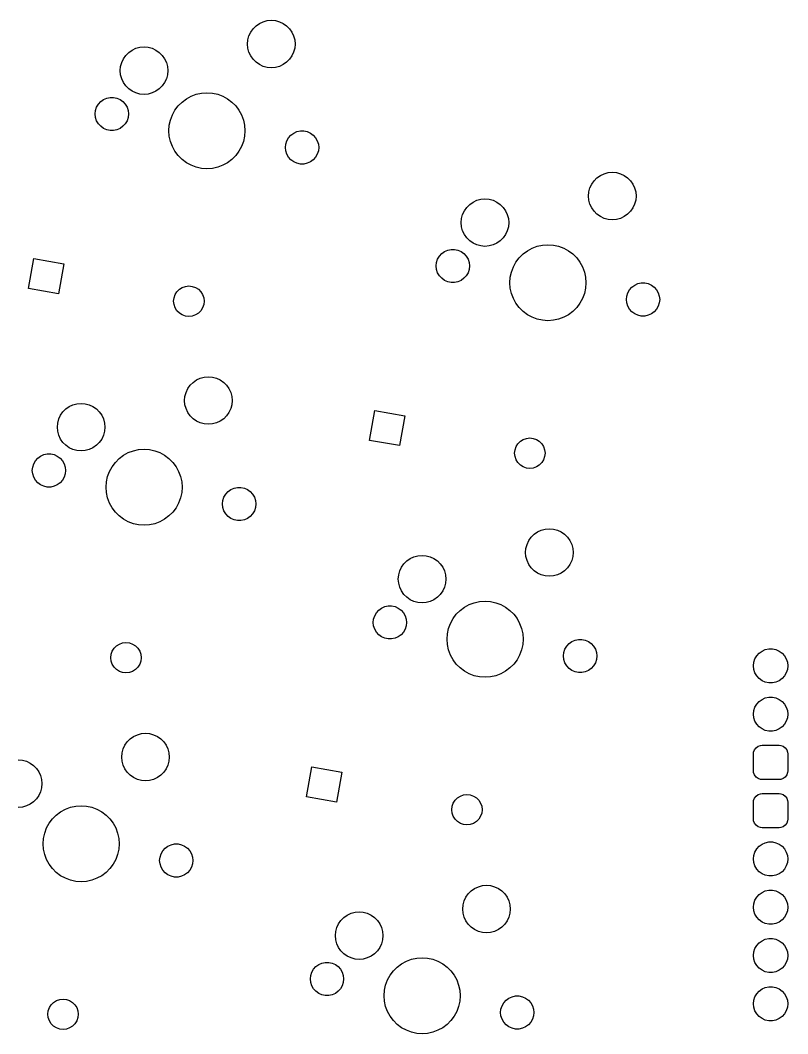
# Model space of a CAD drawing. Extents: x 71 to 343, y -193 to -92.
# Drawn here: x 159.9 to 200.3, y -157.8 to -104.5 of the extents above; entities that cross this region are included whole.
import ezdxf

# ---------------------------------------------------------------- set-up
doc = ezdxf.new("R2010")
doc.units = 0
doc.layers.add('BLACK', color=7, linetype='CONTINUOUS')

msp = doc.modelspace()

# ---------------------------------------------------------------- linework, layer by layer
at = {"layer": 'BLACK', "linetype": 'CONTINUOUS'}
for p, q in [((172.7, -104.532), (172.911, -104.475)), ((172.911, -104.475), (173.128, -104.456)), ((173.128, -104.456), (173.345, -104.475)), ((173.345, -104.475), (173.556, -104.532)), ((172.045, -105.081), (172.17, -104.903)), ((172.17, -104.903), (172.324, -104.749)), ((172.324, -104.749), (172.503, -104.624)), ((172.503, -104.624), (172.7, -104.532)), ((173.556, -104.532), (173.753, -104.624)), ((173.753, -104.624), (173.931, -104.749)), ((173.931, -104.749), (174.086, -104.903)), ((174.086, -104.903), (174.211, -105.081)), ((171.878, -105.706), (171.897, -105.489)), ((171.897, -105.489), (171.953, -105.279)), ((171.953, -105.279), (172.045, -105.081)), ((174.211, -105.081), (174.303, -105.279)), ((174.303, -105.279), (174.359, -105.489)), ((174.359, -105.489), (174.378, -105.706)), ((165.63, -106.147), (165.808, -106.022)), ((165.808, -106.022), (166.006, -105.93)), ((166.006, -105.93), (166.216, -105.874)), ((166.216, -105.874), (166.433, -105.855)), ((166.433, -105.855), (166.65, -105.874)), ((166.65, -105.874), (166.861, -105.93)), ((166.861, -105.93), (167.058, -106.022)), ((167.058, -106.022), (167.237, -106.147)), ((171.897, -105.923), (171.878, -105.706)), ((171.953, -106.134), (171.897, -105.923)), ((174.359, -105.923), (174.303, -106.134)), ((174.378, -105.706), (174.359, -105.923)), ((165.259, -106.678), (165.351, -106.48)), ((165.351, -106.48), (165.476, -106.302)), ((165.476, -106.302), (165.63, -106.147)), ((167.237, -106.147), (167.391, -106.302)), ((167.391, -106.302), (167.516, -106.48)), ((167.516, -106.48), (167.608, -106.678)), ((172.045, -106.331), (171.953, -106.134)), ((172.17, -106.51), (172.045, -106.331)), ((172.324, -106.664), (172.17, -106.51)), ((174.086, -106.51), (173.931, -106.664)), ((174.211, -106.331), (174.086, -106.51)), ((174.303, -106.134), (174.211, -106.331)), ((165.183, -107.105), (165.202, -106.888)), ((165.202, -107.322), (165.183, -107.105)), ((165.202, -106.888), (165.259, -106.678)), ((167.608, -106.678), (167.664, -106.888)), ((167.664, -106.888), (167.683, -107.105)), ((167.683, -107.105), (167.664, -107.322)), ((172.503, -106.789), (172.324, -106.664)), ((172.7, -106.881), (172.503, -106.789)), ((172.911, -106.937), (172.7, -106.881)), ((173.128, -106.956), (172.911, -106.937)), ((173.345, -106.937), (173.128, -106.956)), ((173.556, -106.881), (173.345, -106.937)), ((173.753, -106.789), (173.556, -106.881)), ((173.931, -106.664), (173.753, -106.789)), ((165.259, -107.533), (165.202, -107.322)), ((165.351, -107.73), (165.259, -107.533)), ((167.608, -107.533), (167.516, -107.73)), ((167.664, -107.322), (167.608, -107.533)), ((165.476, -107.909), (165.351, -107.73)), ((165.63, -108.063), (165.476, -107.909)), ((165.808, -108.188), (165.63, -108.063)), ((166.006, -108.28), (165.808, -108.188)), ((167.058, -108.188), (166.861, -108.28)), ((167.237, -108.063), (167.058, -108.188)), ((167.391, -107.909), (167.237, -108.063)), ((167.516, -107.73), (167.391, -107.909)), ((164.034, -108.872), (164.156, -108.736)), ((164.156, -108.736), (164.304, -108.628)), ((164.304, -108.628), (164.471, -108.554)), ((164.471, -108.554), (164.65, -108.516)), ((164.65, -108.516), (164.833, -108.516)), ((164.833, -108.516), (165.012, -108.554)), ((165.012, -108.554), (165.179, -108.628)), ((165.179, -108.628), (165.327, -108.736)), ((165.327, -108.736), (165.45, -108.872)), ((166.216, -108.336), (166.006, -108.28)), ((166.433, -108.355), (166.216, -108.336)), ((166.65, -108.336), (166.433, -108.355)), ((166.861, -108.28), (166.65, -108.336)), ((168.233, -108.958), (168.435, -108.757)), ((168.435, -108.757), (168.663, -108.586)), ((168.663, -108.586), (168.914, -108.449)), ((168.914, -108.449), (169.181, -108.349)), ((169.181, -108.349), (169.46, -108.288)), ((169.46, -108.288), (169.744, -108.268)), ((169.744, -108.268), (170.029, -108.288)), ((170.029, -108.288), (170.308, -108.349)), ((170.308, -108.349), (170.575, -108.449)), ((170.575, -108.449), (170.826, -108.586)), ((170.826, -108.586), (171.054, -108.757)), ((171.054, -108.757), (171.256, -108.958)), ((163.867, -109.386), (163.886, -109.204)), ((163.886, -109.204), (163.942, -109.03)), ((163.942, -109.03), (164.034, -108.872)), ((165.45, -108.872), (165.541, -109.03)), ((165.541, -109.03), (165.597, -109.204)), ((165.597, -109.204), (165.617, -109.386)), ((167.925, -109.437), (168.062, -109.187)), ((168.062, -109.187), (168.233, -108.958)), ((171.256, -108.958), (171.427, -109.187)), ((171.427, -109.187), (171.564, -109.437)), ((163.886, -109.568), (163.867, -109.386)), ((163.942, -109.742), (163.886, -109.568)), ((164.034, -109.9), (163.942, -109.742)), ((165.541, -109.742), (165.45, -109.9)), ((165.597, -109.568), (165.541, -109.742)), ((165.617, -109.386), (165.597, -109.568)), ((167.765, -109.983), (167.825, -109.705)), ((167.825, -109.705), (167.925, -109.437)), ((171.564, -109.437), (171.663, -109.705)), ((171.663, -109.705), (171.724, -109.983)), ((164.156, -110.036), (164.034, -109.9)), ((164.304, -110.144), (164.156, -110.036)), ((164.471, -110.218), (164.304, -110.144)), ((164.65, -110.256), (164.471, -110.218)), ((164.833, -110.256), (164.65, -110.256)), ((165.012, -110.218), (164.833, -110.256)), ((165.179, -110.144), (165.012, -110.218)), ((165.327, -110.036), (165.179, -110.144)), ((165.45, -109.9), (165.327, -110.036)), ((167.744, -110.268), (167.765, -109.983)), ((167.765, -110.553), (167.744, -110.268)), ((171.724, -109.983), (171.744, -110.268)), ((171.744, -110.268), (171.724, -110.553)), ((174.162, -110.5), (174.31, -110.392)), ((174.31, -110.392), (174.477, -110.318)), ((174.477, -110.318), (174.656, -110.28)), ((174.656, -110.28), (174.839, -110.28)), ((174.839, -110.28), (175.018, -110.318)), ((175.018, -110.318), (175.185, -110.392)), ((175.185, -110.392), (175.333, -110.5)), ((167.825, -110.832), (167.765, -110.553)), ((167.925, -111.099), (167.825, -110.832)), ((171.663, -110.832), (171.564, -111.099)), ((171.724, -110.553), (171.663, -110.832)), ((173.891, -110.968), (173.948, -110.794)), ((173.948, -110.794), (174.039, -110.636)), ((174.039, -110.636), (174.162, -110.5)), ((175.333, -110.5), (175.455, -110.636)), ((175.455, -110.636), (175.547, -110.794)), ((175.547, -110.794), (175.603, -110.968)), ((168.062, -111.349), (167.925, -111.099)), ((168.233, -111.578), (168.062, -111.349)), ((171.427, -111.349), (171.256, -111.578)), ((171.564, -111.099), (171.427, -111.349)), ((173.872, -111.15), (173.891, -110.968)), ((173.891, -111.332), (173.872, -111.15)), ((173.948, -111.506), (173.891, -111.332)), ((175.603, -111.332), (175.547, -111.506)), ((175.603, -110.968), (175.622, -111.15)), ((175.622, -111.15), (175.603, -111.332)), ((168.435, -111.78), (168.233, -111.578)), ((168.663, -111.951), (168.435, -111.78)), ((168.914, -112.087), (168.663, -111.951)), ((170.826, -111.951), (170.575, -112.087)), ((171.054, -111.78), (170.826, -111.951)), ((171.256, -111.578), (171.054, -111.78)), ((174.039, -111.664), (173.948, -111.506)), ((174.162, -111.8), (174.039, -111.664)), ((174.31, -111.908), (174.162, -111.8)), ((174.477, -111.982), (174.31, -111.908)), ((174.656, -112.02), (174.477, -111.982)), ((175.018, -111.982), (174.839, -112.02)), ((175.185, -111.908), (175.018, -111.982)), ((175.333, -111.8), (175.185, -111.908)), ((175.455, -111.664), (175.333, -111.8)), ((175.547, -111.506), (175.455, -111.664)), ((169.181, -112.187), (168.914, -112.087)), ((169.46, -112.248), (169.181, -112.187)), ((169.744, -112.268), (169.46, -112.248)), ((170.029, -112.248), (169.744, -112.268)), ((170.308, -112.187), (170.029, -112.248)), ((170.575, -112.087), (170.308, -112.187)), ((174.839, -112.02), (174.656, -112.02)), ((190.634, -112.53), (190.845, -112.473)), ((190.845, -112.473), (191.062, -112.454)), ((191.062, -112.454), (191.279, -112.473)), ((191.279, -112.473), (191.489, -112.53)), ((189.979, -113.079), (190.104, -112.901)), ((190.104, -112.901), (190.258, -112.747)), ((190.258, -112.747), (190.437, -112.622)), ((190.437, -112.622), (190.634, -112.53)), ((191.489, -112.53), (191.687, -112.622)), ((191.687, -112.622), (191.865, -112.747)), ((191.865, -112.747), (192.019, -112.901)), ((192.019, -112.901), (192.144, -113.079)), ((189.812, -113.704), (189.831, -113.487)), ((189.831, -113.487), (189.887, -113.277)), ((189.887, -113.277), (189.979, -113.079)), ((192.144, -113.079), (192.236, -113.277)), ((192.236, -113.277), (192.293, -113.487)), ((192.293, -113.487), (192.312, -113.704)), ((183.563, -114.146), (183.742, -114.021)), ((183.742, -114.021), (183.939, -113.929)), ((183.939, -113.929), (184.15, -113.872)), ((184.15, -113.872), (184.367, -113.853)), ((184.367, -113.853), (184.584, -113.872)), ((184.584, -113.872), (184.795, -113.929)), ((184.795, -113.929), (184.992, -114.021)), ((184.992, -114.021), (185.17, -114.146)), ((189.831, -113.921), (189.812, -113.704)), ((189.887, -114.132), (189.831, -113.921)), ((192.293, -113.921), (192.236, -114.132)), ((192.312, -113.704), (192.293, -113.921)), ((183.192, -114.676), (183.284, -114.478)), ((183.284, -114.478), (183.409, -114.3)), ((183.409, -114.3), (183.563, -114.146)), ((185.17, -114.146), (185.325, -114.3)), ((185.325, -114.3), (185.45, -114.478)), ((185.45, -114.478), (185.542, -114.676)), ((189.979, -114.329), (189.887, -114.132)), ((190.104, -114.508), (189.979, -114.329)), ((190.258, -114.662), (190.104, -114.508)), ((192.019, -114.508), (191.865, -114.662)), ((192.144, -114.329), (192.019, -114.508)), ((192.236, -114.132), (192.144, -114.329)), ((183.117, -115.103), (183.136, -114.886)), ((183.136, -115.32), (183.117, -115.103)), ((183.136, -114.886), (183.192, -114.676)), ((185.542, -114.676), (185.598, -114.886)), ((185.598, -114.886), (185.617, -115.103)), ((185.617, -115.103), (185.598, -115.32)), ((190.437, -114.787), (190.258, -114.662)), ((190.634, -114.879), (190.437, -114.787)), ((190.845, -114.935), (190.634, -114.879)), ((191.062, -114.954), (190.845, -114.935)), ((191.279, -114.935), (191.062, -114.954)), ((191.489, -114.879), (191.279, -114.935)), ((191.687, -114.787), (191.489, -114.879)), ((191.865, -114.662), (191.687, -114.787)), ((183.192, -115.531), (183.136, -115.32)), ((183.284, -115.728), (183.192, -115.531)), ((183.409, -115.907), (183.284, -115.728)), ((185.45, -115.728), (185.325, -115.907)), ((185.542, -115.531), (185.45, -115.728)), ((185.598, -115.32), (185.542, -115.531)), ((183.563, -116.061), (183.409, -115.907)), ((183.742, -116.186), (183.563, -116.061)), ((183.939, -116.278), (183.742, -116.186)), ((184.992, -116.186), (184.795, -116.278)), ((185.17, -116.061), (184.992, -116.186)), ((185.325, -115.907), (185.17, -116.061)), ((181.967, -116.87), (182.09, -116.734)), ((182.09, -116.734), (182.238, -116.626)), ((182.238, -116.626), (182.405, -116.552)), ((182.405, -116.552), (182.584, -116.514)), ((182.584, -116.514), (182.767, -116.514)), ((182.767, -116.514), (182.946, -116.552)), ((182.946, -116.552), (183.113, -116.626)), ((183.113, -116.626), (183.261, -116.734)), ((183.261, -116.734), (183.383, -116.87)), ((184.15, -116.334), (183.939, -116.278)), ((184.367, -116.353), (184.15, -116.334)), ((184.584, -116.334), (184.367, -116.353)), ((184.795, -116.278), (184.584, -116.334)), ((186.167, -116.956), (186.368, -116.755)), ((186.368, -116.755), (186.597, -116.584)), ((186.597, -116.584), (186.847, -116.447)), ((186.847, -116.447), (187.115, -116.347)), ((187.115, -116.347), (187.393, -116.287)), ((187.393, -116.287), (187.678, -116.266)), ((187.678, -116.266), (187.963, -116.287)), ((187.963, -116.287), (188.241, -116.347)), ((188.241, -116.347), (188.509, -116.447)), ((188.509, -116.447), (188.759, -116.584)), ((188.759, -116.584), (188.988, -116.755)), ((188.988, -116.755), (189.19, -116.956)), ((160.361, -118.565), (160.639, -116.989)), ((160.639, -116.989), (162.215, -117.267)), ((162.215, -117.267), (161.937, -118.843)), ((181.8, -117.384), (181.819, -117.202)), ((181.819, -117.202), (181.876, -117.028)), ((181.876, -117.028), (181.967, -116.87)), ((183.383, -116.87), (183.475, -117.028)), ((183.475, -117.028), (183.531, -117.202)), ((183.531, -117.202), (183.55, -117.384)), ((185.859, -117.435), (185.996, -117.185)), ((185.996, -117.185), (186.167, -116.956)), ((189.19, -116.956), (189.361, -117.185)), ((189.361, -117.185), (189.497, -117.435)), ((181.819, -117.566), (181.8, -117.384)), ((181.876, -117.74), (181.819, -117.566)), ((181.967, -117.898), (181.876, -117.74)), ((183.475, -117.74), (183.383, -117.898)), ((183.531, -117.566), (183.475, -117.74)), ((183.55, -117.384), (183.531, -117.566)), ((185.698, -117.982), (185.759, -117.703)), ((185.759, -117.703), (185.859, -117.435)), ((189.497, -117.435), (189.597, -117.703)), ((189.597, -117.703), (189.658, -117.982)), ((182.09, -118.034), (181.967, -117.898)), ((182.238, -118.142), (182.09, -118.034)), ((182.405, -118.216), (182.238, -118.142)), ((182.584, -118.254), (182.405, -118.216)), ((182.767, -118.254), (182.584, -118.254)), ((182.946, -118.216), (182.767, -118.254)), ((183.113, -118.142), (182.946, -118.216)), ((183.261, -118.034), (183.113, -118.142)), ((183.383, -117.898), (183.261, -118.034)), ((185.678, -118.266), (185.698, -117.982)), ((185.698, -118.551), (185.678, -118.266)), ((189.658, -117.982), (189.678, -118.266)), ((189.678, -118.266), (189.658, -118.551)), ((192.095, -118.498), (192.243, -118.391)), ((192.243, -118.391), (192.41, -118.316)), ((192.41, -118.316), (192.589, -118.278)), ((192.589, -118.278), (192.772, -118.278)), ((192.772, -118.278), (192.951, -118.316)), ((192.951, -118.316), (193.118, -118.391)), ((193.118, -118.391), (193.266, -118.498)), ((161.937, -118.843), (160.361, -118.565)), ((168.012, -119.061), (168.071, -118.892)), ((168.071, -118.892), (168.167, -118.74)), ((168.167, -118.74), (168.293, -118.614)), ((168.293, -118.614), (168.445, -118.518)), ((168.445, -118.518), (168.614, -118.459)), ((168.614, -118.459), (168.792, -118.439)), ((168.792, -118.439), (168.97, -118.459)), ((168.97, -118.459), (169.139, -118.518)), ((169.139, -118.518), (169.291, -118.614)), ((169.291, -118.614), (169.418, -118.74)), ((169.418, -118.74), (169.513, -118.892)), ((169.513, -118.892), (169.572, -119.061)), ((185.759, -118.83), (185.698, -118.551)), ((185.859, -119.097), (185.759, -118.83)), ((189.597, -118.83), (189.497, -119.097)), ((189.658, -118.551), (189.597, -118.83)), ((191.825, -118.966), (191.881, -118.792)), ((191.881, -118.792), (191.973, -118.634)), ((191.973, -118.634), (192.095, -118.498)), ((193.266, -118.498), (193.389, -118.634)), ((193.389, -118.634), (193.48, -118.792)), ((193.48, -118.792), (193.537, -118.966)), ((167.992, -119.239), (168.012, -119.061)), ((168.012, -119.417), (167.992, -119.239)), ((168.071, -119.586), (168.012, -119.417)), ((169.572, -119.417), (169.513, -119.586)), ((169.572, -119.061), (169.592, -119.239)), ((169.592, -119.239), (169.572, -119.417)), ((185.996, -119.347), (185.859, -119.097)), ((186.167, -119.576), (185.996, -119.347)), ((189.361, -119.347), (189.19, -119.576)), ((189.497, -119.097), (189.361, -119.347)), ((191.806, -119.148), (191.825, -118.966)), ((191.825, -119.33), (191.806, -119.148)), ((191.881, -119.504), (191.825, -119.33)), ((193.537, -119.33), (193.48, -119.504)), ((193.537, -118.966), (193.556, -119.148)), ((193.556, -119.148), (193.537, -119.33)), ((168.167, -119.738), (168.071, -119.586)), ((168.293, -119.864), (168.167, -119.738)), ((168.445, -119.96), (168.293, -119.864)), ((168.614, -120.019), (168.445, -119.96)), ((169.139, -119.96), (168.97, -120.019)), ((169.291, -119.864), (169.139, -119.96)), ((169.418, -119.738), (169.291, -119.864)), ((169.513, -119.586), (169.418, -119.738)), ((186.368, -119.778), (186.167, -119.576)), ((186.597, -119.949), (186.368, -119.778)), ((186.847, -120.085), (186.597, -119.949)), ((188.759, -119.949), (188.509, -120.085)), ((188.988, -119.778), (188.759, -119.949)), ((189.19, -119.576), (188.988, -119.778)), ((191.973, -119.663), (191.881, -119.504)), ((192.095, -119.799), (191.973, -119.663)), ((192.243, -119.906), (192.095, -119.799)), ((192.41, -119.98), (192.243, -119.906)), ((192.589, -120.019), (192.41, -119.98)), ((192.951, -119.98), (192.772, -120.019)), ((193.118, -119.906), (192.951, -119.98)), ((193.266, -119.799), (193.118, -119.906)), ((193.389, -119.663), (193.266, -119.799)), ((193.48, -119.504), (193.389, -119.663)), ((168.792, -120.039), (168.614, -120.019)), ((168.97, -120.019), (168.792, -120.039)), ((187.115, -120.185), (186.847, -120.085)), ((187.393, -120.246), (187.115, -120.185)), ((187.678, -120.266), (187.393, -120.246)), ((187.963, -120.246), (187.678, -120.266)), ((188.241, -120.185), (187.963, -120.246)), ((188.509, -120.085), (188.241, -120.185)), ((192.772, -120.019), (192.589, -120.019)), ((168.737, -123.842), (168.862, -123.663)), ((168.862, -123.663), (169.017, -123.509)), ((169.017, -123.509), (169.195, -123.384)), ((169.195, -123.384), (169.392, -123.292)), ((169.392, -123.292), (169.603, -123.236)), ((169.603, -123.236), (169.82, -123.217)), ((169.82, -123.217), (170.037, -123.236)), ((170.037, -123.236), (170.248, -123.292)), ((170.248, -123.292), (170.445, -123.384)), ((170.445, -123.384), (170.623, -123.509)), ((170.623, -123.509), (170.778, -123.663)), ((170.778, -123.663), (170.903, -123.842)), ((168.57, -124.467), (168.589, -124.25)), ((168.589, -124.25), (168.645, -124.039)), ((168.645, -124.039), (168.737, -123.842)), ((170.903, -123.842), (170.995, -124.039)), ((170.995, -124.039), (171.051, -124.25)), ((171.051, -124.25), (171.07, -124.467)), ((162.322, -124.908), (162.5, -124.783)), ((162.5, -124.783), (162.698, -124.691)), ((162.698, -124.691), (162.908, -124.635)), ((162.908, -124.635), (163.125, -124.616)), ((163.125, -124.616), (163.342, -124.635)), ((163.342, -124.635), (163.553, -124.691)), ((163.553, -124.691), (163.75, -124.783)), ((163.75, -124.783), (163.929, -124.908)), ((168.589, -124.684), (168.57, -124.467)), ((168.645, -124.894), (168.589, -124.684)), ((171.051, -124.684), (170.995, -124.894)), ((171.07, -124.467), (171.051, -124.684)), ((161.951, -125.438), (162.043, -125.241)), ((162.043, -125.241), (162.168, -125.062)), ((162.168, -125.062), (162.322, -124.908)), ((163.929, -124.908), (164.083, -125.062)), ((164.083, -125.062), (164.208, -125.241)), ((164.208, -125.241), (164.3, -125.438)), ((168.737, -125.092), (168.645, -124.894)), ((168.862, -125.27), (168.737, -125.092)), ((169.017, -125.424), (168.862, -125.27)), ((170.778, -125.27), (170.623, -125.424)), ((170.903, -125.092), (170.778, -125.27)), ((170.995, -124.894), (170.903, -125.092)), ((178.295, -126.563), (178.573, -124.987)), ((178.573, -124.987), (180.148, -125.265)), ((180.148, -125.265), (179.87, -126.841)), ((161.875, -125.866), (161.894, -125.649)), ((161.894, -125.649), (161.951, -125.438)), ((164.3, -125.438), (164.356, -125.649)), ((164.356, -125.649), (164.375, -125.866)), ((169.195, -125.549), (169.017, -125.424)), ((169.392, -125.641), (169.195, -125.549)), ((169.603, -125.698), (169.392, -125.641)), ((169.82, -125.717), (169.603, -125.698)), ((170.037, -125.698), (169.82, -125.717)), ((170.248, -125.641), (170.037, -125.698)), ((170.445, -125.549), (170.248, -125.641)), ((170.623, -125.424), (170.445, -125.549)), ((161.894, -126.083), (161.875, -125.866)), ((161.951, -126.293), (161.894, -126.083)), ((162.043, -126.491), (161.951, -126.293)), ((164.3, -126.293), (164.208, -126.491)), ((164.356, -126.083), (164.3, -126.293)), ((164.375, -125.866), (164.356, -126.083)), ((162.168, -126.669), (162.043, -126.491)), ((162.322, -126.823), (162.168, -126.669)), ((162.5, -126.948), (162.322, -126.823)), ((163.929, -126.823), (163.75, -126.948)), ((164.083, -126.669), (163.929, -126.823)), ((164.208, -126.491), (164.083, -126.669)), ((179.87, -126.841), (178.295, -126.563)), ((185.946, -127.059), (186.005, -126.89)), ((186.005, -126.89), (186.1, -126.738)), ((186.1, -126.738), (186.227, -126.612)), ((186.227, -126.612), (186.379, -126.516)), ((186.379, -126.516), (186.548, -126.457)), ((186.548, -126.457), (186.726, -126.437)), ((186.726, -126.437), (186.904, -126.457)), ((186.904, -126.457), (187.073, -126.516)), ((187.073, -126.516), (187.225, -126.612)), ((187.225, -126.612), (187.351, -126.738)), ((187.351, -126.738), (187.447, -126.89)), ((187.447, -126.89), (187.506, -127.059)), ((160.848, -127.496), (160.996, -127.389)), ((160.996, -127.389), (161.163, -127.314)), ((161.163, -127.314), (161.342, -127.276)), ((161.342, -127.276), (161.525, -127.276)), ((161.525, -127.276), (161.704, -127.314)), ((161.704, -127.314), (161.871, -127.389)), ((161.871, -127.389), (162.019, -127.496)), ((162.698, -127.04), (162.5, -126.948)), ((162.908, -127.097), (162.698, -127.04)), ((163.125, -127.116), (162.908, -127.097)), ((163.342, -127.097), (163.125, -127.116)), ((163.553, -127.04), (163.342, -127.097)), ((163.75, -126.948), (163.553, -127.04)), ((165.127, -127.517), (165.355, -127.346)), ((165.355, -127.346), (165.606, -127.209)), ((165.606, -127.209), (165.873, -127.11)), ((165.873, -127.11), (166.152, -127.049)), ((166.152, -127.049), (166.436, -127.029)), ((166.436, -127.029), (166.721, -127.049)), ((166.721, -127.049), (167, -127.11)), ((167, -127.11), (167.267, -127.209)), ((167.267, -127.209), (167.518, -127.346)), ((167.518, -127.346), (167.746, -127.517)), ((185.926, -127.237), (185.946, -127.059)), ((185.946, -127.415), (185.926, -127.237)), ((186.005, -127.584), (185.946, -127.415)), ((187.506, -127.415), (187.447, -127.584)), ((187.506, -127.059), (187.526, -127.237)), ((187.526, -127.237), (187.506, -127.415)), ((160.559, -128.146), (160.578, -127.965)), ((160.578, -127.965), (160.634, -127.791)), ((160.634, -127.791), (160.726, -127.632)), ((160.726, -127.632), (160.848, -127.496)), ((162.019, -127.496), (162.142, -127.632)), ((162.142, -127.632), (162.233, -127.791)), ((162.233, -127.791), (162.289, -127.965)), ((162.289, -127.965), (162.309, -128.146)), ((164.617, -128.198), (164.754, -127.947)), ((164.754, -127.947), (164.925, -127.719)), ((164.925, -127.719), (165.127, -127.517)), ((167.746, -127.517), (167.948, -127.719)), ((167.948, -127.719), (168.119, -127.947)), ((168.119, -127.947), (168.256, -128.198)), ((186.1, -127.736), (186.005, -127.584)), ((186.227, -127.863), (186.1, -127.736)), ((186.379, -127.958), (186.227, -127.863)), ((186.548, -128.017), (186.379, -127.958)), ((187.073, -127.958), (186.904, -128.017)), ((187.225, -127.863), (187.073, -127.958)), ((187.351, -127.736), (187.225, -127.863)), ((187.447, -127.584), (187.351, -127.736)), ((160.578, -128.328), (160.559, -128.146)), ((160.634, -128.502), (160.578, -128.328)), ((160.726, -128.661), (160.634, -128.502)), ((162.233, -128.502), (162.142, -128.661)), ((162.289, -128.328), (162.233, -128.502)), ((162.309, -128.146), (162.289, -128.328)), ((164.457, -128.744), (164.517, -128.465)), ((164.517, -128.465), (164.617, -128.198)), ((168.256, -128.198), (168.355, -128.465)), ((168.355, -128.465), (168.416, -128.744)), ((186.726, -128.037), (186.548, -128.017)), ((186.904, -128.017), (186.726, -128.037)), ((160.848, -128.797), (160.726, -128.661)), ((160.996, -128.904), (160.848, -128.797)), ((161.163, -128.979), (160.996, -128.904)), ((161.342, -129.017), (161.163, -128.979)), ((161.525, -129.017), (161.342, -129.017)), ((161.704, -128.979), (161.525, -129.017)), ((161.871, -128.904), (161.704, -128.979)), ((162.019, -128.797), (161.871, -128.904)), ((162.142, -128.661), (162.019, -128.797)), ((164.436, -129.029), (164.457, -128.744)), ((164.457, -129.313), (164.436, -129.029)), ((168.416, -128.744), (168.436, -129.029)), ((168.436, -129.029), (168.416, -129.313)), ((171.169, -129.079), (171.348, -129.041)), ((171.348, -129.041), (171.531, -129.041)), ((171.531, -129.041), (171.71, -129.079)), ((164.517, -129.592), (164.457, -129.313)), ((164.617, -129.859), (164.517, -129.592)), ((168.355, -129.592), (168.256, -129.859)), ((168.416, -129.313), (168.355, -129.592)), ((170.583, -129.729), (170.64, -129.555)), ((170.64, -129.555), (170.731, -129.396)), ((170.731, -129.396), (170.854, -129.261)), ((170.854, -129.261), (171.002, -129.153)), ((171.002, -129.153), (171.169, -129.079)), ((171.71, -129.079), (171.877, -129.153)), ((171.877, -129.153), (172.025, -129.261)), ((172.025, -129.261), (172.147, -129.396)), ((172.147, -129.396), (172.239, -129.555)), ((172.239, -129.555), (172.295, -129.729)), ((164.754, -130.11), (164.617, -129.859)), ((164.925, -130.338), (164.754, -130.11)), ((168.119, -130.11), (167.948, -130.338)), ((168.256, -129.859), (168.119, -130.11)), ((170.564, -129.911), (170.583, -129.729)), ((170.583, -130.093), (170.564, -129.911)), ((170.64, -130.267), (170.583, -130.093)), ((172.295, -130.093), (172.239, -130.267)), ((172.295, -129.729), (172.314, -129.911)), ((172.314, -129.911), (172.295, -130.093)), ((165.127, -130.54), (164.925, -130.338)), ((165.355, -130.711), (165.127, -130.54)), ((167.746, -130.54), (167.518, -130.711)), ((167.948, -130.338), (167.746, -130.54)), ((170.731, -130.425), (170.64, -130.267)), ((170.854, -130.561), (170.731, -130.425)), ((171.002, -130.669), (170.854, -130.561)), ((172.025, -130.561), (171.877, -130.669)), ((172.147, -130.425), (172.025, -130.561)), ((172.239, -130.267), (172.147, -130.425)), ((165.606, -130.848), (165.355, -130.711)), ((165.873, -130.948), (165.606, -130.848)), ((166.152, -131.008), (165.873, -130.948)), ((166.436, -131.029), (166.152, -131.008)), ((166.721, -131.008), (166.436, -131.029)), ((167, -130.948), (166.721, -131.008)), ((167.267, -130.848), (167, -130.948)), ((167.518, -130.711), (167.267, -130.848)), ((171.169, -130.743), (171.002, -130.669)), ((171.348, -130.781), (171.169, -130.743)), ((171.531, -130.781), (171.348, -130.781)), ((171.71, -130.743), (171.531, -130.781)), ((171.877, -130.669), (171.71, -130.743)), ((186.671, -131.84), (186.796, -131.662)), ((186.796, -131.662), (186.95, -131.507)), ((186.95, -131.507), (187.129, -131.382)), ((187.129, -131.382), (187.326, -131.29)), ((187.326, -131.29), (187.537, -131.234)), ((187.537, -131.234), (187.754, -131.215)), ((187.754, -131.215), (187.971, -131.234)), ((187.971, -131.234), (188.181, -131.29)), ((188.181, -131.29), (188.379, -131.382)), ((188.379, -131.382), (188.557, -131.507)), ((188.557, -131.507), (188.711, -131.662)), ((188.711, -131.662), (188.836, -131.84)), ((186.504, -132.465), (186.523, -132.248)), ((186.523, -132.248), (186.579, -132.037)), ((186.579, -132.037), (186.671, -131.84)), ((188.836, -131.84), (188.928, -132.037)), ((188.928, -132.037), (188.985, -132.248)), ((188.985, -132.248), (189.004, -132.465)), ((180.255, -132.906), (180.434, -132.781)), ((180.434, -132.781), (180.631, -132.689)), ((180.631, -132.689), (180.842, -132.633)), ((180.842, -132.633), (181.059, -132.614)), ((181.059, -132.614), (181.276, -132.633)), ((181.276, -132.633), (181.487, -132.689)), ((181.487, -132.689), (181.684, -132.781)), ((181.684, -132.781), (181.862, -132.906)), ((186.523, -132.682), (186.504, -132.465)), ((186.579, -132.893), (186.523, -132.682)), ((188.985, -132.682), (188.928, -132.893)), ((189.004, -132.465), (188.985, -132.682)), ((179.884, -133.436), (179.976, -133.239)), ((179.976, -133.239), (180.101, -133.06)), ((180.101, -133.06), (180.255, -132.906)), ((181.862, -132.906), (182.017, -133.06)), ((182.017, -133.06), (182.142, -133.239)), ((182.142, -133.239), (182.234, -133.436)), ((186.671, -133.09), (186.579, -132.893)), ((186.796, -133.268), (186.671, -133.09)), ((186.95, -133.423), (186.796, -133.268)), ((188.711, -133.268), (188.557, -133.423)), ((188.836, -133.09), (188.711, -133.268)), ((188.928, -132.893), (188.836, -133.09)), ((179.809, -133.864), (179.828, -133.647)), ((179.828, -133.647), (179.884, -133.436)), ((182.234, -133.436), (182.29, -133.647)), ((182.29, -133.647), (182.309, -133.864)), ((187.129, -133.548), (186.95, -133.423)), ((187.326, -133.64), (187.129, -133.548)), ((187.537, -133.696), (187.326, -133.64)), ((187.754, -133.715), (187.537, -133.696)), ((187.971, -133.696), (187.754, -133.715)), ((188.181, -133.64), (187.971, -133.696)), ((188.379, -133.548), (188.181, -133.64)), ((188.557, -133.423), (188.379, -133.548)), ((179.828, -134.081), (179.809, -133.864)), ((179.884, -134.291), (179.828, -134.081)), ((179.976, -134.489), (179.884, -134.291)), ((182.234, -134.291), (182.142, -134.489)), ((182.29, -134.081), (182.234, -134.291)), ((182.309, -133.864), (182.29, -134.081)), ((180.101, -134.667), (179.976, -134.489)), ((180.255, -134.821), (180.101, -134.667)), ((180.434, -134.946), (180.255, -134.821)), ((181.862, -134.821), (181.684, -134.946)), ((182.017, -134.667), (181.862, -134.821)), ((182.142, -134.489), (182.017, -134.667)), ((178.782, -135.494), (178.93, -135.387)), ((178.93, -135.387), (179.097, -135.312)), ((179.097, -135.312), (179.276, -135.274)), ((179.276, -135.274), (179.459, -135.274)), ((179.459, -135.274), (179.638, -135.312)), ((179.638, -135.312), (179.805, -135.387)), ((179.805, -135.387), (179.953, -135.494)), ((180.631, -135.038), (180.434, -134.946)), ((180.842, -135.095), (180.631, -135.038)), ((181.059, -135.114), (180.842, -135.095)), ((181.276, -135.095), (181.059, -135.114)), ((181.487, -135.038), (181.276, -135.095)), ((181.684, -134.946), (181.487, -135.038)), ((183.06, -135.515), (183.289, -135.344)), ((183.289, -135.344), (183.539, -135.208)), ((183.539, -135.208), (183.807, -135.108)), ((183.807, -135.108), (184.085, -135.047)), ((184.085, -135.047), (184.37, -135.027)), ((184.37, -135.027), (184.655, -135.047)), ((184.655, -135.047), (184.933, -135.108)), ((184.933, -135.108), (185.201, -135.208)), ((185.201, -135.208), (185.451, -135.344)), ((185.451, -135.344), (185.68, -135.515)), ((178.492, -136.145), (178.511, -135.963)), ((178.511, -135.963), (178.568, -135.789)), ((178.568, -135.789), (178.659, -135.63)), ((178.659, -135.63), (178.782, -135.494)), ((179.953, -135.494), (180.075, -135.63)), ((180.075, -135.63), (180.167, -135.789)), ((180.167, -135.789), (180.223, -135.963)), ((180.223, -135.963), (180.242, -136.145)), ((182.551, -136.196), (182.688, -135.945)), ((182.688, -135.945), (182.859, -135.717)), ((182.859, -135.717), (183.06, -135.515)), ((185.68, -135.515), (185.882, -135.717)), ((185.882, -135.717), (186.053, -135.945)), ((186.053, -135.945), (186.189, -136.196)), ((178.511, -136.327), (178.492, -136.145)), ((178.568, -136.501), (178.511, -136.327)), ((178.659, -136.659), (178.568, -136.501)), ((180.167, -136.501), (180.075, -136.659)), ((180.223, -136.327), (180.167, -136.501)), ((180.242, -136.145), (180.223, -136.327)), ((182.39, -136.742), (182.451, -136.463)), ((182.451, -136.463), (182.551, -136.196)), ((186.189, -136.196), (186.289, -136.463)), ((186.289, -136.463), (186.35, -136.742)), ((178.782, -136.795), (178.659, -136.659)), ((178.93, -136.902), (178.782, -136.795)), ((179.097, -136.977), (178.93, -136.902)), ((179.276, -137.015), (179.097, -136.977)), ((179.459, -137.015), (179.276, -137.015)), ((179.638, -136.977), (179.459, -137.015)), ((179.805, -136.902), (179.638, -136.977)), ((179.953, -136.795), (179.805, -136.902)), ((180.075, -136.659), (179.953, -136.795)), ((182.37, -137.027), (182.39, -136.742)), ((182.39, -137.311), (182.37, -137.027)), ((186.35, -136.742), (186.37, -137.027)), ((186.37, -137.027), (186.35, -137.311)), ((189.102, -137.077), (189.281, -137.039)), ((189.281, -137.039), (189.464, -137.039)), ((189.464, -137.039), (189.643, -137.077)), ((164.763, -137.652), (164.859, -137.501)), ((164.859, -137.501), (164.985, -137.374)), ((164.985, -137.374), (165.137, -137.279)), ((165.137, -137.279), (165.306, -137.22)), ((165.306, -137.22), (165.484, -137.2)), ((165.484, -137.2), (165.662, -137.22)), ((165.662, -137.22), (165.831, -137.279)), ((165.831, -137.279), (165.983, -137.374)), ((165.983, -137.374), (166.11, -137.501)), ((166.11, -137.501), (166.205, -137.652)), ((182.451, -137.59), (182.39, -137.311)), ((182.551, -137.858), (182.451, -137.59)), ((186.289, -137.59), (186.189, -137.858)), ((186.35, -137.311), (186.289, -137.59)), ((188.517, -137.727), (188.574, -137.553)), ((188.574, -137.553), (188.665, -137.395)), ((188.665, -137.395), (188.787, -137.259)), ((188.787, -137.259), (188.935, -137.151)), ((188.935, -137.151), (189.102, -137.077)), ((189.643, -137.077), (189.81, -137.151)), ((189.81, -137.151), (189.958, -137.259)), ((189.958, -137.259), (190.081, -137.395)), ((190.081, -137.395), (190.172, -137.553)), ((190.172, -137.553), (190.229, -137.727)), ((198.94, -137.651), (199.112, -137.574)), ((199.112, -137.574), (199.296, -137.535)), ((199.296, -137.535), (199.484, -137.535)), ((199.484, -137.535), (199.668, -137.574)), ((199.668, -137.574), (199.84, -137.651)), ((164.684, -138), (164.704, -137.822)), ((164.704, -138.178), (164.684, -138)), ((164.704, -137.822), (164.763, -137.652)), ((166.205, -137.652), (166.264, -137.822)), ((166.264, -137.822), (166.284, -138)), ((166.284, -138), (166.264, -138.178)), ((182.688, -138.108), (182.551, -137.858)), ((182.859, -138.336), (182.688, -138.108)), ((186.053, -138.108), (185.882, -138.336)), ((186.189, -137.858), (186.053, -138.108)), ((188.498, -137.909), (188.517, -137.727)), ((188.517, -138.091), (188.498, -137.909)), ((188.574, -138.265), (188.517, -138.091)), ((190.229, -138.091), (190.172, -138.265)), ((190.229, -137.727), (190.248, -137.909)), ((190.248, -137.909), (190.229, -138.091)), ((198.51, -138.243), (198.568, -138.064)), ((198.568, -138.064), (198.662, -137.901)), ((198.662, -137.901), (198.788, -137.761)), ((198.788, -137.761), (198.94, -137.651)), ((199.84, -137.651), (199.992, -137.761)), ((199.992, -137.761), (200.118, -137.901)), ((200.118, -137.901), (200.212, -138.064)), ((200.212, -138.064), (200.27, -138.243)), ((164.763, -138.347), (164.704, -138.178)), ((164.859, -138.498), (164.763, -138.347)), ((164.985, -138.625), (164.859, -138.498)), ((165.137, -138.72), (164.985, -138.625)), ((165.983, -138.625), (165.831, -138.72)), ((166.11, -138.498), (165.983, -138.625)), ((166.205, -138.347), (166.11, -138.498)), ((166.264, -138.178), (166.205, -138.347)), ((183.06, -138.538), (182.859, -138.336)), ((183.289, -138.709), (183.06, -138.538)), ((185.68, -138.538), (185.451, -138.709)), ((185.882, -138.336), (185.68, -138.538)), ((188.665, -138.423), (188.574, -138.265)), ((188.787, -138.559), (188.665, -138.423)), ((188.935, -138.667), (188.787, -138.559)), ((189.958, -138.559), (189.81, -138.667)), ((190.081, -138.423), (189.958, -138.559)), ((190.172, -138.265), (190.081, -138.423)), ((198.49, -138.43), (198.51, -138.243)), ((198.51, -138.617), (198.49, -138.43)), ((198.568, -138.796), (198.51, -138.617)), ((200.27, -138.617), (200.212, -138.796)), ((200.27, -138.243), (200.29, -138.43)), ((200.29, -138.43), (200.27, -138.617)), ((165.306, -138.779), (165.137, -138.72)), ((165.484, -138.8), (165.306, -138.779)), ((165.662, -138.779), (165.484, -138.8)), ((165.831, -138.72), (165.662, -138.779)), ((183.539, -138.846), (183.289, -138.709)), ((183.807, -138.946), (183.539, -138.846)), ((184.085, -139.006), (183.807, -138.946)), ((184.37, -139.027), (184.085, -139.006)), ((184.655, -139.006), (184.37, -139.027)), ((184.933, -138.946), (184.655, -139.006)), ((185.201, -138.846), (184.933, -138.946)), ((185.451, -138.709), (185.201, -138.846)), ((189.102, -138.741), (188.935, -138.667)), ((189.281, -138.779), (189.102, -138.741)), ((189.464, -138.779), (189.281, -138.779)), ((189.643, -138.741), (189.464, -138.779)), ((189.81, -138.667), (189.643, -138.741)), ((198.662, -138.959), (198.568, -138.796)), ((198.788, -139.099), (198.662, -138.959)), ((198.94, -139.209), (198.788, -139.099)), ((199.992, -139.099), (199.84, -139.209)), ((200.118, -138.959), (199.992, -139.099)), ((200.212, -138.796), (200.118, -138.959)), ((199.112, -139.286), (198.94, -139.209)), ((199.296, -139.325), (199.112, -139.286)), ((199.484, -139.325), (199.296, -139.325)), ((199.668, -139.286), (199.484, -139.325)), ((199.84, -139.209), (199.668, -139.286)), ((198.788, -140.301), (198.94, -140.191)), ((198.94, -140.191), (199.112, -140.114)), ((199.112, -140.114), (199.296, -140.075)), ((199.296, -140.075), (199.484, -140.075)), ((199.484, -140.075), (199.668, -140.114)), ((199.668, -140.114), (199.84, -140.191)), ((199.84, -140.191), (199.992, -140.301)), ((198.49, -140.97), (198.51, -140.783)), ((198.51, -140.783), (198.568, -140.604)), ((198.568, -140.604), (198.662, -140.441)), ((198.662, -140.441), (198.788, -140.301)), ((199.992, -140.301), (200.118, -140.441)), ((200.118, -140.441), (200.212, -140.604)), ((200.212, -140.604), (200.27, -140.783)), ((200.27, -140.783), (200.29, -140.97)), ((198.51, -141.157), (198.49, -140.97)), ((198.568, -141.336), (198.51, -141.157)), ((200.27, -141.157), (200.212, -141.336)), ((200.29, -140.97), (200.27, -141.157)), ((198.662, -141.499), (198.568, -141.336)), ((198.788, -141.639), (198.662, -141.499)), ((198.94, -141.749), (198.788, -141.639)), ((199.112, -141.826), (198.94, -141.749)), ((199.296, -141.865), (199.112, -141.826)), ((199.668, -141.826), (199.484, -141.865)), ((199.84, -141.749), (199.668, -141.826)), ((199.992, -141.639), (199.84, -141.749)), ((200.118, -141.499), (199.992, -141.639)), ((200.212, -141.336), (200.118, -141.499)), ((165.554, -142.424), (165.709, -142.27)), ((165.709, -142.27), (165.887, -142.145)), ((165.887, -142.145), (166.084, -142.053)), ((166.084, -142.053), (166.295, -141.996)), ((166.295, -141.996), (166.512, -141.977)), ((166.512, -141.977), (166.729, -141.996)), ((166.729, -141.996), (166.94, -142.053)), ((166.94, -142.053), (167.137, -142.145)), ((167.137, -142.145), (167.315, -142.27)), ((167.315, -142.27), (167.47, -142.424)), ((199.484, -141.865), (199.296, -141.865)), ((165.281, -143.01), (165.337, -142.8)), ((165.337, -142.8), (165.429, -142.602)), ((165.429, -142.602), (165.554, -142.424)), ((167.47, -142.424), (167.595, -142.602)), ((167.595, -142.602), (167.687, -142.8)), ((167.687, -142.8), (167.743, -143.01)), ((198.498, -142.976), (198.542, -142.85)), ((198.542, -142.85), (198.622, -142.742)), ((198.622, -142.742), (198.73, -142.662)), ((198.73, -142.662), (198.856, -142.618)), ((198.856, -142.618), (198.94, -142.61)), ((198.94, -142.61), (199.84, -142.61)), ((199.84, -142.61), (199.924, -142.618)), ((199.924, -142.618), (200.05, -142.662)), ((200.05, -142.662), (200.158, -142.742)), ((200.158, -142.742), (200.238, -142.85)), ((200.238, -142.85), (200.282, -142.976)), ((159.817, -143.376), (160.034, -143.395)), ((160.034, -143.395), (160.245, -143.452)), ((160.245, -143.452), (160.442, -143.544)), ((165.262, -143.227), (165.281, -143.01)), ((165.281, -143.445), (165.262, -143.227)), ((165.337, -143.655), (165.281, -143.445)), ((167.743, -143.445), (167.687, -143.655)), ((167.743, -143.01), (167.762, -143.227)), ((167.762, -143.227), (167.743, -143.445)), ((198.49, -143.06), (198.498, -142.976)), ((198.49, -143.96), (198.49, -143.06)), ((200.282, -142.976), (200.29, -143.06)), ((200.29, -143.06), (200.29, -143.96)), ((160.442, -143.544), (160.621, -143.669)), ((160.621, -143.669), (160.775, -143.823)), ((160.775, -143.823), (160.9, -144.001)), ((165.429, -143.852), (165.337, -143.655)), ((165.554, -144.031), (165.429, -143.852)), ((167.595, -143.852), (167.47, -144.031)), ((167.687, -143.655), (167.595, -143.852)), ((174.987, -145.323), (175.265, -143.748)), ((175.265, -143.748), (176.84, -144.026)), ((198.498, -144.044), (198.49, -143.96)), ((200.29, -143.96), (200.282, -144.044)), ((160.9, -144.001), (160.992, -144.199)), ((160.992, -144.199), (161.048, -144.409)), ((161.048, -144.409), (161.067, -144.626)), ((165.709, -144.185), (165.554, -144.031)), ((165.887, -144.31), (165.709, -144.185)), ((166.084, -144.402), (165.887, -144.31)), ((166.295, -144.458), (166.084, -144.402)), ((166.512, -144.477), (166.295, -144.458)), ((166.729, -144.458), (166.512, -144.477)), ((166.94, -144.402), (166.729, -144.458)), ((167.137, -144.31), (166.94, -144.402)), ((167.315, -144.185), (167.137, -144.31)), ((167.47, -144.031), (167.315, -144.185)), ((176.84, -144.026), (176.562, -145.601)), ((198.542, -144.17), (198.498, -144.044)), ((198.622, -144.278), (198.542, -144.17)), ((198.73, -144.358), (198.622, -144.278)), ((198.856, -144.402), (198.73, -144.358)), ((198.94, -144.41), (198.856, -144.402)), ((199.84, -144.41), (198.94, -144.41)), ((199.924, -144.402), (199.84, -144.41)), ((200.05, -144.358), (199.924, -144.402)), ((200.158, -144.278), (200.05, -144.358)), ((200.238, -144.17), (200.158, -144.278)), ((200.282, -144.044), (200.238, -144.17)), ((160.992, -145.054), (160.9, -145.251)), ((161.048, -144.843), (160.992, -145.054)), ((161.067, -144.626), (161.048, -144.843)), ((160.621, -145.584), (160.442, -145.709)), ((160.775, -145.43), (160.621, -145.584)), ((160.9, -145.251), (160.775, -145.43)), ((176.562, -145.601), (174.987, -145.323)), ((182.697, -145.651), (182.792, -145.499)), ((182.792, -145.499), (182.919, -145.372)), ((182.919, -145.372), (183.071, -145.277)), ((183.071, -145.277), (183.24, -145.218)), ((183.24, -145.218), (183.418, -145.198)), ((183.418, -145.198), (183.596, -145.218)), ((183.596, -145.218), (183.765, -145.277)), ((183.765, -145.277), (183.917, -145.372)), ((183.917, -145.372), (184.043, -145.499)), ((184.043, -145.499), (184.139, -145.651)), ((198.49, -145.6), (198.498, -145.516)), ((198.498, -145.516), (198.542, -145.39)), ((198.542, -145.39), (198.622, -145.282)), ((198.622, -145.282), (198.73, -145.202)), ((198.73, -145.202), (198.856, -145.158)), ((198.856, -145.158), (198.94, -145.15)), ((198.94, -145.15), (199.84, -145.15)), ((199.84, -145.15), (199.924, -145.158)), ((199.924, -145.158), (200.05, -145.202)), ((200.05, -145.202), (200.158, -145.282)), ((200.158, -145.282), (200.238, -145.39)), ((200.238, -145.39), (200.282, -145.516)), ((200.282, -145.516), (200.29, -145.6)), ((160.034, -145.857), (159.817, -145.876)), ((160.245, -145.801), (160.034, -145.857)), ((160.442, -145.709), (160.245, -145.801)), ((161.819, -146.278), (162.047, -146.107)), ((162.047, -146.107), (162.298, -145.97)), ((162.298, -145.97), (162.565, -145.87)), ((162.565, -145.87), (162.844, -145.81)), ((162.844, -145.81), (163.128, -145.789)), ((163.128, -145.789), (163.413, -145.81)), ((163.413, -145.81), (163.692, -145.87)), ((163.692, -145.87), (163.959, -145.97)), ((163.959, -145.97), (164.21, -146.107)), ((164.21, -146.107), (164.438, -146.278)), ((182.618, -145.998), (182.638, -145.82)), ((182.638, -146.176), (182.618, -145.998)), ((182.638, -145.82), (182.697, -145.651)), ((184.139, -145.651), (184.198, -145.82)), ((184.198, -145.82), (184.218, -145.998)), ((184.218, -145.998), (184.198, -146.176)), ((198.49, -146.5), (198.49, -145.6)), ((200.29, -145.6), (200.29, -146.5)), ((161.446, -146.708), (161.617, -146.479)), ((161.617, -146.479), (161.819, -146.278)), ((164.438, -146.278), (164.64, -146.479)), ((164.64, -146.479), (164.811, -146.708)), ((182.697, -146.345), (182.638, -146.176)), ((182.792, -146.496), (182.697, -146.345)), ((182.919, -146.623), (182.792, -146.496)), ((183.071, -146.718), (182.919, -146.623)), ((183.917, -146.623), (183.765, -146.718)), ((184.043, -146.496), (183.917, -146.623)), ((184.139, -146.345), (184.043, -146.496)), ((184.198, -146.176), (184.139, -146.345)), ((198.498, -146.584), (198.49, -146.5)), ((198.542, -146.71), (198.498, -146.584)), ((200.282, -146.584), (200.238, -146.71)), ((200.29, -146.5), (200.282, -146.584)), ((161.209, -147.226), (161.309, -146.958)), ((161.309, -146.958), (161.446, -146.708)), ((164.811, -146.708), (164.948, -146.958)), ((164.948, -146.958), (165.047, -147.226)), ((183.24, -146.778), (183.071, -146.718)), ((183.418, -146.798), (183.24, -146.778)), ((183.596, -146.778), (183.418, -146.798)), ((183.765, -146.718), (183.596, -146.778)), ((198.622, -146.818), (198.542, -146.71)), ((198.73, -146.898), (198.622, -146.818)), ((198.856, -146.942), (198.73, -146.898)), ((198.94, -146.95), (198.856, -146.942)), ((199.84, -146.95), (198.94, -146.95)), ((199.924, -146.942), (199.84, -146.95)), ((200.05, -146.898), (199.924, -146.942)), ((200.158, -146.818), (200.05, -146.898)), ((200.238, -146.71), (200.158, -146.818)), ((161.128, -147.789), (161.149, -147.505)), ((161.149, -147.505), (161.209, -147.226)), ((165.047, -147.226), (165.108, -147.505)), ((165.108, -147.505), (165.128, -147.789)), ((199.112, -147.734), (199.296, -147.695)), ((199.296, -147.695), (199.484, -147.695)), ((199.484, -147.695), (199.668, -147.734)), ((161.149, -148.074), (161.128, -147.789)), ((161.209, -148.353), (161.149, -148.074)), ((165.108, -148.074), (165.047, -148.353)), ((165.128, -147.789), (165.108, -148.074)), ((167.332, -148.315), (167.423, -148.157)), ((167.423, -148.157), (167.546, -148.021)), ((167.546, -148.021), (167.694, -147.914)), ((167.694, -147.914), (167.861, -147.839)), ((167.861, -147.839), (168.04, -147.801)), ((168.04, -147.801), (168.223, -147.801)), ((168.223, -147.801), (168.402, -147.839)), ((168.402, -147.839), (168.569, -147.914)), ((168.569, -147.914), (168.717, -148.021)), ((168.717, -148.021), (168.839, -148.157)), ((168.839, -148.157), (168.931, -148.315)), ((198.51, -148.403), (198.568, -148.224)), ((198.568, -148.224), (198.662, -148.061)), ((198.662, -148.061), (198.788, -147.921)), ((198.788, -147.921), (198.94, -147.811)), ((198.94, -147.811), (199.112, -147.734)), ((199.668, -147.734), (199.84, -147.811)), ((199.84, -147.811), (199.992, -147.921)), ((199.992, -147.921), (200.118, -148.061)), ((200.118, -148.061), (200.212, -148.224)), ((200.212, -148.224), (200.27, -148.403)), ((161.309, -148.62), (161.209, -148.353)), ((161.446, -148.87), (161.309, -148.62)), ((164.948, -148.62), (164.811, -148.87)), ((165.047, -148.353), (164.948, -148.62)), ((167.256, -148.671), (167.275, -148.489)), ((167.275, -148.853), (167.256, -148.671)), ((167.275, -148.489), (167.332, -148.315)), ((168.931, -148.315), (168.987, -148.489)), ((168.987, -148.489), (169.006, -148.671)), ((169.006, -148.671), (168.987, -148.853)), ((198.49, -148.59), (198.51, -148.403)), ((198.51, -148.777), (198.49, -148.59)), ((198.568, -148.956), (198.51, -148.777)), ((200.27, -148.777), (200.212, -148.956)), ((200.27, -148.403), (200.29, -148.59)), ((200.29, -148.59), (200.27, -148.777)), ((161.617, -149.099), (161.446, -148.87)), ((161.819, -149.301), (161.617, -149.099)), ((162.047, -149.472), (161.819, -149.301)), ((164.438, -149.301), (164.21, -149.472)), ((164.64, -149.099), (164.438, -149.301)), ((164.811, -148.87), (164.64, -149.099)), ((167.332, -149.027), (167.275, -148.853)), ((167.423, -149.186), (167.332, -149.027)), ((167.546, -149.322), (167.423, -149.186)), ((167.694, -149.429), (167.546, -149.322)), ((168.717, -149.322), (168.569, -149.429)), ((168.839, -149.186), (168.717, -149.322)), ((168.931, -149.027), (168.839, -149.186)), ((168.987, -148.853), (168.931, -149.027)), ((198.662, -149.119), (198.568, -148.956)), ((198.788, -149.259), (198.662, -149.119)), ((198.94, -149.369), (198.788, -149.259)), ((199.992, -149.259), (199.84, -149.369)), ((200.118, -149.119), (199.992, -149.259)), ((200.212, -148.956), (200.118, -149.119)), ((162.298, -149.608), (162.047, -149.472)), ((162.565, -149.708), (162.298, -149.608)), ((162.844, -149.769), (162.565, -149.708)), ((163.128, -149.789), (162.844, -149.769)), ((163.413, -149.769), (163.128, -149.789)), ((163.692, -149.708), (163.413, -149.769)), ((163.959, -149.608), (163.692, -149.708)), ((164.21, -149.472), (163.959, -149.608)), ((167.861, -149.504), (167.694, -149.429)), ((168.04, -149.542), (167.861, -149.504)), ((168.223, -149.542), (168.04, -149.542)), ((168.402, -149.504), (168.223, -149.542)), ((168.569, -149.429), (168.402, -149.504)), ((199.112, -149.446), (198.94, -149.369)), ((199.296, -149.485), (199.112, -149.446)), ((199.484, -149.485), (199.296, -149.485)), ((199.668, -149.446), (199.484, -149.485)), ((199.84, -149.369), (199.668, -149.446)), ((183.488, -150.422), (183.642, -150.268)), ((183.642, -150.268), (183.821, -150.143)), ((183.821, -150.143), (184.018, -150.051)), ((184.018, -150.051), (184.229, -149.995)), ((184.229, -149.995), (184.446, -149.976)), ((184.446, -149.976), (184.663, -149.995)), ((184.663, -149.995), (184.873, -150.051)), ((184.873, -150.051), (185.071, -150.143)), ((185.071, -150.143), (185.249, -150.268)), ((185.249, -150.268), (185.403, -150.422)), ((198.788, -150.461), (198.94, -150.351)), ((198.94, -150.351), (199.112, -150.274)), ((199.112, -150.274), (199.296, -150.235)), ((199.296, -150.235), (199.484, -150.235)), ((199.484, -150.235), (199.668, -150.274)), ((199.668, -150.274), (199.84, -150.351)), ((199.84, -150.351), (199.992, -150.461)), ((183.215, -151.009), (183.271, -150.798)), ((183.271, -150.798), (183.363, -150.601)), ((183.363, -150.601), (183.488, -150.422)), ((185.403, -150.422), (185.528, -150.601)), ((185.528, -150.601), (185.62, -150.798)), ((185.62, -150.798), (185.677, -151.009)), ((198.51, -150.943), (198.568, -150.764)), ((198.568, -150.764), (198.662, -150.601)), ((198.662, -150.601), (198.788, -150.461)), ((199.992, -150.461), (200.118, -150.601)), ((200.118, -150.601), (200.212, -150.764)), ((200.212, -150.764), (200.27, -150.943)), ((177.126, -151.542), (177.323, -151.45)), ((177.323, -151.45), (177.534, -151.393)), ((177.534, -151.393), (177.751, -151.374)), ((177.751, -151.374), (177.968, -151.393)), ((177.968, -151.393), (178.179, -151.45)), ((178.179, -151.45), (178.376, -151.542)), ((183.196, -151.226), (183.215, -151.009)), ((183.215, -151.443), (183.196, -151.226)), ((183.271, -151.653), (183.215, -151.443)), ((185.677, -151.443), (185.62, -151.653)), ((185.677, -151.009), (185.696, -151.226)), ((185.696, -151.226), (185.677, -151.443)), ((198.49, -151.13), (198.51, -150.943)), ((198.51, -151.317), (198.49, -151.13)), ((198.568, -151.496), (198.51, -151.317)), ((200.27, -151.317), (200.212, -151.496)), ((200.27, -150.943), (200.29, -151.13)), ((200.29, -151.13), (200.27, -151.317)), ((176.668, -151.999), (176.793, -151.821)), ((176.793, -151.821), (176.947, -151.667)), ((176.947, -151.667), (177.126, -151.542)), ((178.376, -151.542), (178.554, -151.667)), ((178.554, -151.667), (178.709, -151.821)), ((178.709, -151.821), (178.834, -151.999)), ((183.363, -151.851), (183.271, -151.653)), ((183.488, -152.029), (183.363, -151.851)), ((185.528, -151.851), (185.403, -152.029)), ((185.62, -151.653), (185.528, -151.851)), ((198.662, -151.659), (198.568, -151.496)), ((198.788, -151.799), (198.662, -151.659)), ((198.94, -151.909), (198.788, -151.799)), ((199.112, -151.986), (198.94, -151.909)), ((199.296, -152.025), (199.112, -151.986)), ((199.668, -151.986), (199.484, -152.025)), ((199.84, -151.909), (199.668, -151.986)), ((199.992, -151.799), (199.84, -151.909)), ((200.118, -151.659), (199.992, -151.799)), ((200.212, -151.496), (200.118, -151.659)), ((176.501, -152.624), (176.52, -152.407)), ((176.52, -152.407), (176.576, -152.197)), ((176.576, -152.197), (176.668, -151.999)), ((178.834, -151.999), (178.926, -152.197)), ((178.926, -152.197), (178.982, -152.407)), ((178.982, -152.407), (179.001, -152.624)), ((183.642, -152.183), (183.488, -152.029)), ((183.821, -152.308), (183.642, -152.183)), ((184.018, -152.4), (183.821, -152.308)), ((184.229, -152.457), (184.018, -152.4)), ((184.446, -152.476), (184.229, -152.457)), ((184.663, -152.457), (184.446, -152.476)), ((184.873, -152.4), (184.663, -152.457)), ((185.071, -152.308), (184.873, -152.4)), ((185.249, -152.183), (185.071, -152.308)), ((185.403, -152.029), (185.249, -152.183)), ((199.484, -152.025), (199.296, -152.025)), ((176.52, -152.841), (176.501, -152.624)), ((176.576, -153.052), (176.52, -152.841)), ((176.668, -153.249), (176.576, -153.052)), ((178.926, -153.052), (178.834, -153.249)), ((178.982, -152.841), (178.926, -153.052)), ((179.001, -152.624), (178.982, -152.841)), ((198.662, -153.141), (198.788, -153.001)), ((198.788, -153.001), (198.94, -152.891)), ((198.94, -152.891), (199.112, -152.814)), ((199.112, -152.814), (199.296, -152.775)), ((199.296, -152.775), (199.484, -152.775)), ((199.484, -152.775), (199.668, -152.814)), ((199.668, -152.814), (199.84, -152.891)), ((199.84, -152.891), (199.992, -153.001)), ((199.992, -153.001), (200.118, -153.141)), ((176.793, -153.428), (176.668, -153.249)), ((176.947, -153.582), (176.793, -153.428)), ((177.126, -153.707), (176.947, -153.582)), ((178.554, -153.582), (178.376, -153.707)), ((178.709, -153.428), (178.554, -153.582)), ((178.834, -153.249), (178.709, -153.428)), ((198.49, -153.67), (198.51, -153.483)), ((198.51, -153.483), (198.568, -153.304)), ((198.568, -153.304), (198.662, -153.141)), ((200.118, -153.141), (200.212, -153.304)), ((200.212, -153.304), (200.27, -153.483)), ((200.27, -153.483), (200.29, -153.67)), ((175.622, -154.147), (175.789, -154.073)), ((175.789, -154.073), (175.968, -154.035)), ((175.968, -154.035), (176.151, -154.035)), ((176.151, -154.035), (176.33, -154.073)), ((176.33, -154.073), (176.497, -154.147)), ((177.323, -153.799), (177.126, -153.707)), ((177.534, -153.855), (177.323, -153.799)), ((177.751, -153.874), (177.534, -153.855)), ((177.968, -153.855), (177.751, -153.874)), ((178.179, -153.799), (177.968, -153.855)), ((178.376, -153.707), (178.179, -153.799)), ((179.752, -154.276), (179.981, -154.105)), ((179.981, -154.105), (180.231, -153.968)), ((180.231, -153.968), (180.499, -153.868)), ((180.499, -153.868), (180.777, -153.808)), ((180.777, -153.808), (181.062, -153.787)), ((181.062, -153.787), (181.347, -153.808)), ((181.347, -153.808), (181.625, -153.868)), ((181.625, -153.868), (181.893, -153.968)), ((181.893, -153.968), (182.143, -154.105)), ((182.143, -154.105), (182.372, -154.276)), ((198.51, -153.857), (198.49, -153.67)), ((198.568, -154.036), (198.51, -153.857)), ((198.662, -154.199), (198.568, -154.036)), ((200.212, -154.036), (200.118, -154.199)), ((200.27, -153.857), (200.212, -154.036)), ((200.29, -153.67), (200.27, -153.857)), ((175.203, -154.723), (175.26, -154.549)), ((175.26, -154.549), (175.351, -154.391)), ((175.351, -154.391), (175.474, -154.255)), ((175.474, -154.255), (175.622, -154.147)), ((176.497, -154.147), (176.645, -154.255)), ((176.645, -154.255), (176.767, -154.391)), ((176.767, -154.391), (176.859, -154.549)), ((176.859, -154.549), (176.915, -154.723)), ((179.38, -154.706), (179.551, -154.478)), ((179.551, -154.478), (179.752, -154.276)), ((182.372, -154.276), (182.574, -154.478)), ((182.574, -154.478), (182.745, -154.706)), ((198.788, -154.339), (198.662, -154.199)), ((198.94, -154.449), (198.788, -154.339)), ((199.112, -154.526), (198.94, -154.449)), ((199.296, -154.565), (199.112, -154.526)), ((199.484, -154.565), (199.296, -154.565)), ((199.668, -154.526), (199.484, -154.565)), ((199.84, -154.449), (199.668, -154.526)), ((199.992, -154.339), (199.84, -154.449)), ((200.118, -154.199), (199.992, -154.339)), ((175.184, -154.905), (175.203, -154.723)), ((175.203, -155.087), (175.184, -154.905)), ((175.26, -155.261), (175.203, -155.087)), ((176.915, -155.087), (176.859, -155.261)), ((176.915, -154.723), (176.934, -154.905)), ((176.934, -154.905), (176.915, -155.087)), ((179.143, -155.224), (179.243, -154.957)), ((179.243, -154.957), (179.38, -154.706)), ((182.745, -154.706), (182.881, -154.957)), ((182.881, -154.957), (182.981, -155.224)), ((175.351, -155.42), (175.26, -155.261)), ((175.474, -155.555), (175.351, -155.42)), ((175.622, -155.663), (175.474, -155.555)), ((175.789, -155.737), (175.622, -155.663)), ((176.497, -155.663), (176.33, -155.737)), ((176.645, -155.555), (176.497, -155.663)), ((176.767, -155.42), (176.645, -155.555)), ((176.859, -155.261), (176.767, -155.42)), ((179.062, -155.787), (179.082, -155.503)), ((179.082, -155.503), (179.143, -155.224)), ((182.981, -155.224), (183.042, -155.503)), ((183.042, -155.503), (183.062, -155.787)), ((198.568, -155.844), (198.662, -155.681)), ((198.662, -155.681), (198.788, -155.541)), ((198.788, -155.541), (198.94, -155.431)), ((198.94, -155.431), (199.112, -155.354)), ((199.112, -155.354), (199.296, -155.315)), ((199.296, -155.315), (199.484, -155.315)), ((199.484, -155.315), (199.668, -155.354)), ((199.668, -155.354), (199.84, -155.431)), ((199.84, -155.431), (199.992, -155.541)), ((199.992, -155.541), (200.118, -155.681)), ((200.118, -155.681), (200.212, -155.844)), ((161.551, -156.261), (161.677, -156.135)), ((161.677, -156.135), (161.829, -156.039)), ((161.829, -156.039), (161.998, -155.98)), ((161.998, -155.98), (162.176, -155.96)), ((162.176, -155.96), (162.354, -155.98)), ((162.354, -155.98), (162.523, -156.039)), ((162.523, -156.039), (162.675, -156.135)), ((162.675, -156.135), (162.802, -156.261)), ((175.968, -155.775), (175.789, -155.737)), ((176.151, -155.775), (175.968, -155.775)), ((176.33, -155.737), (176.151, -155.775)), ((179.082, -156.072), (179.062, -155.787)), ((179.143, -156.351), (179.082, -156.072)), ((183.042, -156.072), (182.981, -156.351)), ((183.062, -155.787), (183.042, -156.072)), ((185.266, -156.314), (185.357, -156.155)), ((185.357, -156.155), (185.479, -156.019)), ((185.479, -156.019), (185.627, -155.912)), ((185.627, -155.912), (185.794, -155.837)), ((185.794, -155.837), (185.973, -155.799)), ((185.973, -155.799), (186.156, -155.799)), ((186.156, -155.799), (186.335, -155.837)), ((186.335, -155.837), (186.502, -155.912)), ((186.502, -155.912), (186.65, -156.019)), ((186.65, -156.019), (186.773, -156.155)), ((186.773, -156.155), (186.864, -156.314)), ((198.49, -156.21), (198.51, -156.023)), ((198.51, -156.397), (198.49, -156.21)), ((198.51, -156.023), (198.568, -155.844)), ((200.212, -155.844), (200.27, -156.023)), ((200.27, -156.023), (200.29, -156.21)), ((200.29, -156.21), (200.27, -156.397)), ((161.376, -156.76), (161.396, -156.582)), ((161.396, -156.938), (161.376, -156.76)), ((161.396, -156.582), (161.455, -156.413)), ((161.455, -156.413), (161.551, -156.261)), ((162.802, -156.261), (162.897, -156.413)), ((162.897, -156.413), (162.956, -156.582)), ((162.956, -156.582), (162.976, -156.76)), ((162.976, -156.76), (162.956, -156.938)), ((179.243, -156.618), (179.143, -156.351)), ((179.38, -156.869), (179.243, -156.618)), ((182.881, -156.618), (182.745, -156.869)), ((182.981, -156.351), (182.881, -156.618)), ((185.19, -156.669), (185.209, -156.488)), ((185.209, -156.851), (185.19, -156.669)), ((185.209, -156.488), (185.266, -156.314)), ((186.864, -156.314), (186.921, -156.488)), ((186.921, -156.488), (186.94, -156.669)), ((186.94, -156.669), (186.921, -156.851)), ((198.568, -156.576), (198.51, -156.397)), ((198.662, -156.739), (198.568, -156.576)), ((198.788, -156.879), (198.662, -156.739)), ((200.118, -156.739), (199.992, -156.879)), ((200.212, -156.576), (200.118, -156.739)), ((200.27, -156.397), (200.212, -156.576)), ((161.455, -157.107), (161.396, -156.938)), ((161.551, -157.259), (161.455, -157.107)), ((161.677, -157.386), (161.551, -157.259)), ((162.802, -157.259), (162.675, -157.386)), ((162.897, -157.107), (162.802, -157.259)), ((162.956, -156.938), (162.897, -157.107)), ((179.551, -157.097), (179.38, -156.869)), ((179.752, -157.299), (179.551, -157.097)), ((179.981, -157.47), (179.752, -157.299)), ((182.372, -157.299), (182.143, -157.47)), ((182.574, -157.097), (182.372, -157.299)), ((182.745, -156.869), (182.574, -157.097)), ((185.266, -157.025), (185.209, -156.851)), ((185.357, -157.184), (185.266, -157.025)), ((185.479, -157.32), (185.357, -157.184)), ((185.627, -157.427), (185.479, -157.32)), ((186.65, -157.32), (186.502, -157.427)), ((186.773, -157.184), (186.65, -157.32)), ((186.864, -157.025), (186.773, -157.184)), ((186.921, -156.851), (186.864, -157.025)), ((198.94, -156.989), (198.788, -156.879)), ((199.112, -157.066), (198.94, -156.989)), ((199.296, -157.105), (199.112, -157.066)), ((199.484, -157.105), (199.296, -157.105)), ((199.668, -157.066), (199.484, -157.105)), ((199.84, -156.989), (199.668, -157.066)), ((199.992, -156.879), (199.84, -156.989)), ((161.829, -157.481), (161.677, -157.386)), ((161.998, -157.54), (161.829, -157.481)), ((162.176, -157.56), (161.998, -157.54)), ((162.354, -157.54), (162.176, -157.56)), ((162.523, -157.481), (162.354, -157.54)), ((162.675, -157.386), (162.523, -157.481)), ((180.231, -157.607), (179.981, -157.47)), ((180.499, -157.706), (180.231, -157.607)), ((180.777, -157.767), (180.499, -157.706)), ((181.062, -157.787), (180.777, -157.767)), ((181.347, -157.767), (181.062, -157.787)), ((181.625, -157.706), (181.347, -157.767)), ((181.893, -157.607), (181.625, -157.706)), ((182.143, -157.47), (181.893, -157.607)), ((185.794, -157.502), (185.627, -157.427)), ((185.973, -157.54), (185.794, -157.502)), ((186.156, -157.54), (185.973, -157.54)), ((186.335, -157.502), (186.156, -157.54)), ((186.502, -157.427), (186.335, -157.502))]:
    msp.add_line(p, q, dxfattribs=at)

doc.saveas('drawing.dxf')
